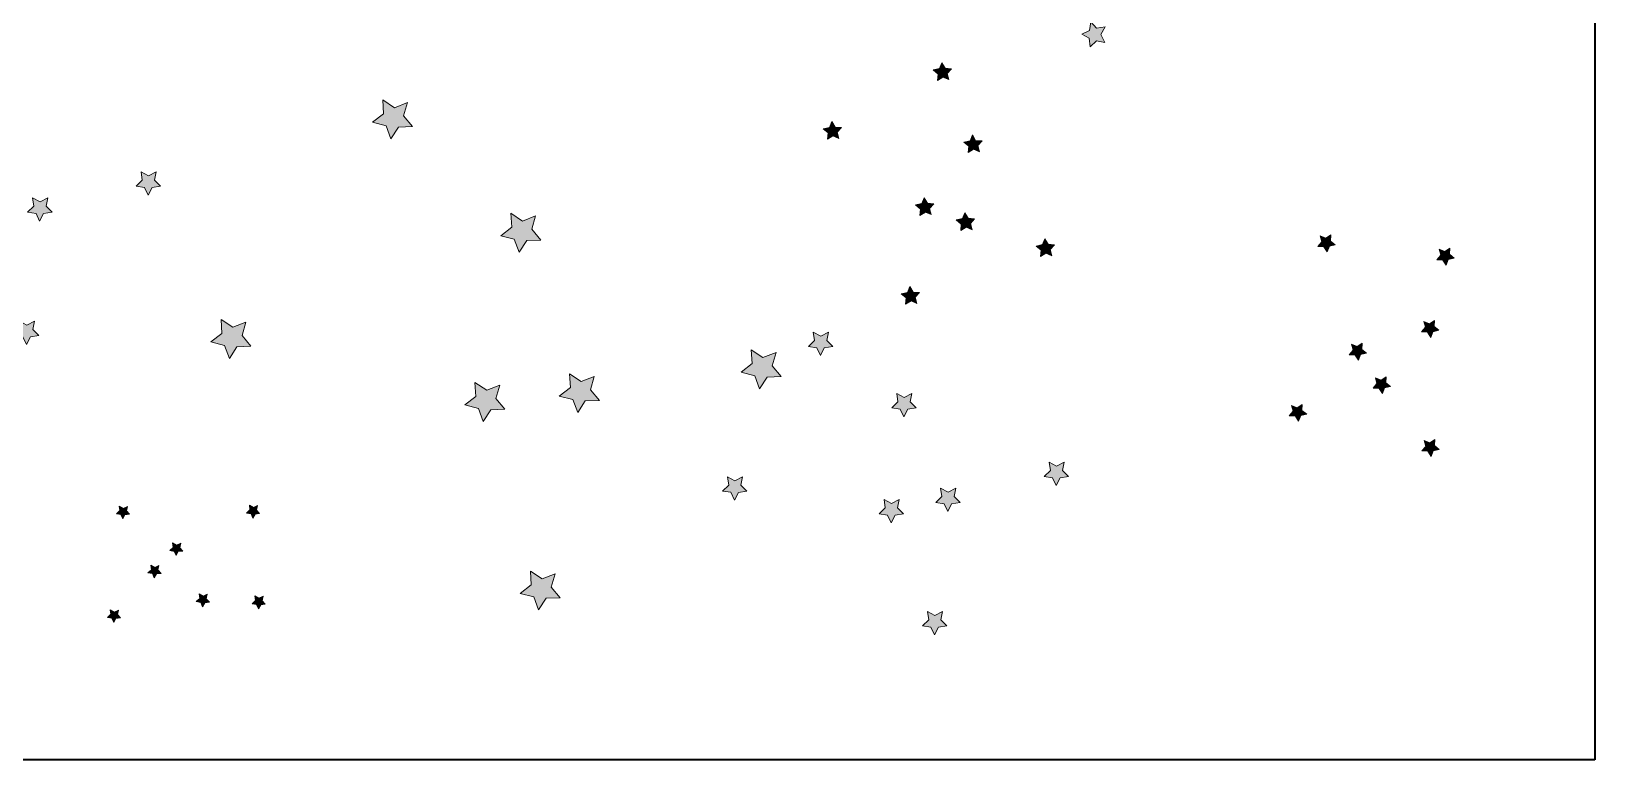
# Model space of a CAD drawing. Extents: x 0 to 1920, y -1080 to 0.
# Drawn here: x 971 to 1920, y -1080 to -638 of the extents above; entities that cross this region are included whole.
import ezdxf

# ---------------------------------------------------------------- set-up
doc = ezdxf.new("R2010")
doc.units = 0
doc.header["$MEASUREMENT"] = 0
doc.layers.add('Layer 1', color=7, linetype='Continuous')
doc.layers.add('Layer 2', color=7, linetype='Continuous')

# ---------------------------------------------------------------- blocks, each defined once
blk = doc.blocks.new('block 3')
at = {"layer": 'Layer 2', "true_color": 0xf9f9f8}
h = blk.add_hatch(color=7, dxfattribs=at)
h.dxf.hatch_style = 2
h.paths.add_polyline_path([(1030.89, -931.24), (1028.13, -931.53), (1026.79, -934), (1025.67, -931.42), (1022.95, -930.9), (1025.02, -929.03), (1024.68, -926.23), (1027.08, -927.65), (1029.59, -926.44), (1028.99, -929.19)])
h = blk.add_hatch(color=7, dxfattribs=at)
h.dxf.hatch_style = 2
h.paths.add_polyline_path([(1109.86, -930.8), (1107.1, -931.09), (1105.76, -933.56), (1104.65, -930.98), (1101.92, -930.46), (1104, -928.59), (1103.65, -925.79), (1106.05, -927.21), (1108.56, -926), (1107.97, -928.75)])
h = blk.add_hatch(color=7, dxfattribs=at)
h.dxf.hatch_style = 2
h.paths.add_polyline_path([(1063.29, -953.54), (1060.52, -953.83), (1059.18, -956.3), (1058.07, -953.73), (1055.35, -953.21), (1057.42, -951.33), (1057.08, -948.54), (1059.47, -949.95), (1061.98, -948.75), (1061.39, -951.5)])
h = blk.add_hatch(color=7, dxfattribs=at)
h.dxf.hatch_style = 2
h.paths.add_polyline_path([(1050.05, -967.03), (1047.29, -967.32), (1045.95, -969.79), (1044.83, -967.22), (1042.11, -966.7), (1044.18, -964.82), (1043.84, -962.03), (1046.23, -963.44), (1048.75, -962.24), (1048.15, -964.99)])
h = blk.add_hatch(color=7, dxfattribs=at)
h.dxf.hatch_style = 2
h.paths.add_polyline_path([(1079.36, -984.52), (1076.6, -984.81), (1075.26, -987.28), (1074.14, -984.7), (1071.42, -984.18), (1073.49, -982.3), (1073.15, -979.51), (1075.54, -980.92), (1078.06, -979.72), (1077.46, -982.47)])
h = blk.add_hatch(color=7, dxfattribs=at)
h.dxf.hatch_style = 2
h.paths.add_polyline_path([(1113.26, -985.75), (1110.5, -986.04), (1109.16, -988.51), (1108.05, -985.94), (1105.32, -985.42), (1107.4, -983.54), (1107.05, -980.75), (1109.45, -982.16), (1111.96, -980.96), (1111.36, -983.71)])
h = blk.add_hatch(color=7, dxfattribs=at)
h.dxf.hatch_style = 2
h.paths.add_polyline_path([(1025.47, -994.06), (1022.71, -994.35), (1021.37, -996.82), (1020.26, -994.25), (1017.54, -993.73), (1019.61, -991.85), (1019.27, -989.06), (1021.66, -990.47), (1024.17, -989.26), (1023.58, -992.01)])
at = {"layer": 'Layer 2', "lineweight": 0}
for points in [[(1030.89, -931.24), (1028.13, -931.53), (1026.79, -934), (1025.67, -931.42), (1022.95, -930.9), (1025.02, -929.03), (1024.68, -926.23), (1027.08, -927.65), (1029.59, -926.44), (1028.99, -929.19), (1030.89, -931.24)], [(1109.86, -930.8), (1107.1, -931.09), (1105.76, -933.56), (1104.65, -930.98), (1101.92, -930.46), (1104, -928.59), (1103.65, -925.79), (1106.05, -927.21), (1108.56, -926), (1107.97, -928.75), (1109.86, -930.8)], [(1063.29, -953.54), (1060.52, -953.83), (1059.18, -956.3), (1058.07, -953.73), (1055.35, -953.21), (1057.42, -951.33), (1057.08, -948.54), (1059.47, -949.95), (1061.98, -948.75), (1061.39, -951.5), (1063.29, -953.54)], [(1050.05, -967.03), (1047.29, -967.32), (1045.95, -969.79), (1044.83, -967.22), (1042.11, -966.7), (1044.18, -964.82), (1043.84, -962.03), (1046.23, -963.44), (1048.75, -962.24), (1048.15, -964.99), (1050.05, -967.03)], [(1079.36, -984.52), (1076.6, -984.81), (1075.26, -987.28), (1074.14, -984.7), (1071.42, -984.18), (1073.49, -982.3), (1073.15, -979.51), (1075.54, -980.92), (1078.06, -979.72), (1077.46, -982.47), (1079.36, -984.52)], [(1113.26, -985.75), (1110.5, -986.04), (1109.16, -988.51), (1108.05, -985.94), (1105.32, -985.42), (1107.4, -983.54), (1107.05, -980.75), (1109.45, -982.16), (1111.96, -980.96), (1111.36, -983.71), (1113.26, -985.75)], [(1025.47, -994.06), (1022.71, -994.35), (1021.37, -996.82), (1020.26, -994.25), (1017.54, -993.73), (1019.61, -991.85), (1019.27, -989.06), (1021.66, -990.47), (1024.17, -989.26), (1023.58, -992.01), (1025.47, -994.06)]]:
    blk.add_lwpolyline(points, dxfattribs=at)
blk = doc.blocks.new('block 6')
at = {"layer": 'Layer 2', "true_color": 0xf9f9f8}
h = blk.add_hatch(color=7, dxfattribs=at)
h.dxf.hatch_style = 2
h.paths.add_polyline_path([(1523.79, -657.49), (1525.79, -660.83), (1529.67, -661.13), (1527.11, -664.01), (1528.08, -667.76), (1524.49, -666.2), (1521.2, -668.23), (1521.55, -664.38), (1518.55, -661.88), (1522.35, -661.07)])
h = blk.add_hatch(color=7, dxfattribs=at)
h.dxf.hatch_style = 2
h.paths.add_polyline_path([(1457, -693.14), (1459, -696.48), (1462.89, -696.78), (1460.33, -699.65), (1461.29, -703.41), (1457.71, -701.85), (1454.42, -703.87), (1454.77, -700.03), (1451.77, -697.53), (1455.57, -696.71)])
h = blk.add_hatch(color=7, dxfattribs=at)
h.dxf.hatch_style = 2
h.paths.add_polyline_path([(1542.35, -701.25), (1544.35, -704.59), (1548.24, -704.88), (1545.68, -707.76), (1546.64, -711.52), (1543.06, -709.95), (1539.77, -711.98), (1540.12, -708.14), (1537.12, -705.63), (1540.92, -704.82)])
h = blk.add_hatch(color=7, dxfattribs=at)
h.dxf.hatch_style = 2
h.paths.add_polyline_path([(1513.11, -739.31), (1515.11, -742.65), (1519, -742.95), (1516.44, -745.83), (1517.4, -749.58), (1513.82, -748.02), (1510.53, -750.05), (1510.88, -746.2), (1507.88, -743.7), (1511.68, -742.88)])
h = blk.add_hatch(color=7, dxfattribs=at)
h.dxf.hatch_style = 2
h.paths.add_polyline_path([(1537.86, -748.43), (1539.86, -751.77), (1543.74, -752.06), (1541.18, -754.94), (1542.15, -758.7), (1538.57, -757.14), (1535.27, -759.16), (1535.62, -755.32), (1532.62, -752.81), (1536.42, -752)])
h = blk.add_hatch(color=7, dxfattribs=at)
h.dxf.hatch_style = 2
h.paths.add_polyline_path([(1586.28, -764.22), (1588.27, -767.56), (1592.16, -767.86), (1589.6, -770.74), (1590.57, -774.49), (1586.98, -772.93), (1583.69, -774.95), (1584.04, -771.11), (1581.04, -768.61), (1584.84, -767.79)])
h = blk.add_hatch(color=7, dxfattribs=at)
h.dxf.hatch_style = 2
h.paths.add_polyline_path([(1504.41, -793.16), (1506.41, -796.5), (1510.3, -796.8), (1507.74, -799.68), (1508.7, -803.43), (1505.12, -801.87), (1501.83, -803.89), (1502.18, -800.05), (1499.18, -797.55), (1502.98, -796.73)])
at = {"layer": 'Layer 2', "lineweight": 0}
for points in [[(1523.79, -657.49), (1525.79, -660.83), (1529.67, -661.13), (1527.11, -664.01), (1528.08, -667.76), (1524.49, -666.2), (1521.2, -668.23), (1521.55, -664.38), (1518.55, -661.88), (1522.35, -661.07), (1523.79, -657.49)], [(1457, -693.14), (1459, -696.48), (1462.89, -696.78), (1460.33, -699.65), (1461.29, -703.41), (1457.71, -701.85), (1454.42, -703.87), (1454.77, -700.03), (1451.77, -697.53), (1455.57, -696.71), (1457, -693.14)], [(1542.35, -701.25), (1544.35, -704.59), (1548.24, -704.88), (1545.68, -707.76), (1546.64, -711.52), (1543.06, -709.95), (1539.77, -711.98), (1540.12, -708.14), (1537.12, -705.63), (1540.92, -704.82), (1542.35, -701.25)], [(1513.11, -739.31), (1515.11, -742.65), (1519, -742.95), (1516.44, -745.83), (1517.4, -749.58), (1513.82, -748.02), (1510.53, -750.05), (1510.88, -746.2), (1507.88, -743.7), (1511.68, -742.88), (1513.11, -739.31)], [(1537.86, -748.43), (1539.86, -751.77), (1543.74, -752.06), (1541.18, -754.94), (1542.15, -758.7), (1538.57, -757.14), (1535.27, -759.16), (1535.62, -755.32), (1532.62, -752.81), (1536.42, -752), (1537.86, -748.43)], [(1586.28, -764.22), (1588.27, -767.56), (1592.16, -767.86), (1589.6, -770.74), (1590.57, -774.49), (1586.98, -772.93), (1583.69, -774.95), (1584.04, -771.11), (1581.04, -768.61), (1584.84, -767.79), (1586.28, -764.22)], [(1504.41, -793.16), (1506.41, -796.5), (1510.3, -796.8), (1507.74, -799.68), (1508.7, -803.43), (1505.12, -801.87), (1501.83, -803.89), (1502.18, -800.05), (1499.18, -797.55), (1502.98, -796.73), (1504.41, -793.16)]]:
    blk.add_lwpolyline(points, dxfattribs=at)
blk = doc.blocks.new('block 9')
at = {"layer": 'Layer 2', "true_color": 0xf9f9f8}
h = blk.add_hatch(color=7, dxfattribs=at)
h.dxf.hatch_style = 2
h.paths.add_polyline_path([(1617.14, -437.41), (1614.63, -442.01), (1616.94, -446.72), (1611.86, -445.71), (1608.16, -449.39), (1607.53, -444.17), (1602.93, -441.74), (1607.63, -439.52), (1608.49, -434.33), (1612.02, -438.18)])
h = blk.add_hatch(color=7, dxfattribs=at)
h.dxf.hatch_style = 2
h.paths.add_polyline_path([(1704.05, -490.55), (1701.54, -495.15), (1703.85, -499.86), (1698.76, -498.85), (1695.06, -502.54), (1694.43, -497.32), (1689.84, -494.88), (1694.53, -492.66), (1695.39, -487.47), (1698.92, -491.32)])
h = blk.add_hatch(color=7, dxfattribs=at)
h.dxf.hatch_style = 2
h.paths.add_polyline_path([(1601.87, -533.99), (1599.36, -538.59), (1601.67, -543.3), (1596.58, -542.29), (1592.89, -545.97), (1592.25, -540.75), (1587.66, -538.32), (1592.35, -536.1), (1593.21, -530.91), (1596.75, -534.76)])
h = blk.add_hatch(color=7, dxfattribs=at)
h.dxf.hatch_style = 2
h.paths.add_polyline_path([(1665.97, -541.94), (1663.46, -546.54), (1665.77, -551.25), (1660.68, -550.24), (1656.98, -553.92), (1656.35, -548.7), (1651.76, -546.27), (1656.45, -544.05), (1657.31, -538.86), (1660.85, -542.71)])
h = blk.add_hatch(color=7, dxfattribs=at)
h.dxf.hatch_style = 2
h.paths.add_polyline_path([(1533.48, -560.64), (1530.97, -565.24), (1533.28, -569.95), (1528.19, -568.94), (1524.49, -572.62), (1523.86, -567.4), (1519.26, -564.97), (1523.96, -562.75), (1524.82, -557.56), (1528.35, -561.41)])
h = blk.add_hatch(color=7, dxfattribs=at)
h.dxf.hatch_style = 2
h.paths.add_polyline_path([(1608.18, -568.91), (1605.67, -573.51), (1607.98, -578.22), (1602.89, -577.21), (1599.19, -580.89), (1598.56, -575.67), (1593.97, -573.24), (1598.66, -571.02), (1599.52, -565.83), (1603.05, -569.68)])
h = blk.add_hatch(color=7, dxfattribs=at)
h.dxf.hatch_style = 2
h.paths.add_polyline_path([(1622.89, -635.84), (1620.38, -640.44), (1622.69, -645.15), (1617.6, -644.14), (1613.91, -647.83), (1613.27, -642.61), (1608.68, -640.17), (1613.37, -637.95), (1614.23, -632.77), (1617.77, -636.61)])
at = {"layer": 'Layer 2', "lineweight": 0}
for points in [[(1617.14, -437.41), (1614.63, -442.01), (1616.94, -446.72), (1611.86, -445.71), (1608.16, -449.39), (1607.53, -444.17), (1602.93, -441.74), (1607.63, -439.52), (1608.49, -434.33), (1612.02, -438.18), (1617.14, -437.41)], [(1704.05, -490.55), (1701.54, -495.15), (1703.85, -499.86), (1698.76, -498.85), (1695.06, -502.54), (1694.43, -497.32), (1689.84, -494.88), (1694.53, -492.66), (1695.39, -487.47), (1698.92, -491.32), (1704.05, -490.55)], [(1601.87, -533.99), (1599.36, -538.59), (1601.67, -543.3), (1596.58, -542.29), (1592.89, -545.97), (1592.25, -540.75), (1587.66, -538.32), (1592.35, -536.1), (1593.21, -530.91), (1596.75, -534.76), (1601.87, -533.99)], [(1665.97, -541.94), (1663.46, -546.54), (1665.77, -551.25), (1660.68, -550.24), (1656.98, -553.92), (1656.35, -548.7), (1651.76, -546.27), (1656.45, -544.05), (1657.31, -538.86), (1660.85, -542.71), (1665.97, -541.94)], [(1533.48, -560.64), (1530.97, -565.24), (1533.28, -569.95), (1528.19, -568.94), (1524.49, -572.62), (1523.86, -567.4), (1519.26, -564.97), (1523.96, -562.75), (1524.82, -557.56), (1528.35, -561.41), (1533.48, -560.64)], [(1608.18, -568.91), (1605.67, -573.51), (1607.98, -578.22), (1602.89, -577.21), (1599.19, -580.89), (1598.56, -575.67), (1593.97, -573.24), (1598.66, -571.02), (1599.52, -565.83), (1603.05, -569.68), (1608.18, -568.91)], [(1622.89, -635.84), (1620.38, -640.44), (1622.69, -645.15), (1617.6, -644.14), (1613.91, -647.83), (1613.27, -642.61), (1608.68, -640.17), (1613.37, -637.95), (1614.23, -632.77), (1617.77, -636.61), (1622.89, -635.84)]]:
    blk.add_lwpolyline(points, dxfattribs=at)
blk = doc.blocks.new('block 11')
at = {"layer": 'Layer 2', "true_color": 0xf9f9f8}
h = blk.add_hatch(color=7, dxfattribs=at)
h.dxf.hatch_style = 2
h.paths.add_polyline_path([(894.83, -644.75), (899.36, -647.19), (903.99, -644.8), (903.01, -649.9), (906.64, -653.54), (901.5, -654.26), (899.12, -658.89), (896.92, -654.23), (891.82, -653.45), (895.6, -649.86)])
h = blk.add_hatch(color=7, dxfattribs=at)
h.dxf.hatch_style = 2
h.paths.add_polyline_path([(945.45, -682), (949.98, -684.44), (954.61, -682.06), (953.63, -687.16), (957.26, -690.8), (952.12, -691.51), (949.74, -696.14), (947.55, -691.48), (942.44, -690.71), (946.22, -687.11)])
h = blk.add_hatch(color=7, dxfattribs=at)
h.dxf.hatch_style = 2
h.paths.add_polyline_path([(1037.92, -723.59), (1042.44, -726.03), (1047.07, -723.65), (1046.09, -728.75), (1049.72, -732.39), (1044.59, -733.1), (1042.2, -737.73), (1040.01, -733.07), (1034.9, -732.3), (1038.68, -728.7)])
h = blk.add_hatch(color=7, dxfattribs=at)
h.dxf.hatch_style = 2
h.paths.add_polyline_path([(842.72, -732.44), (847.25, -734.88), (851.88, -732.5), (850.89, -737.6), (854.52, -741.24), (849.39, -741.95), (847, -746.58), (844.81, -741.92), (839.71, -741.15), (843.49, -737.55)])
h = blk.add_hatch(color=7, dxfattribs=at)
h.dxf.hatch_style = 2
h.paths.add_polyline_path([(972.1, -739.34), (976.63, -741.78), (981.26, -739.4), (980.27, -744.5), (983.9, -748.14), (978.77, -748.85), (976.38, -753.48), (974.19, -748.82), (969.09, -748.05), (972.87, -744.46)])
h = blk.add_hatch(color=7, dxfattribs=at)
h.dxf.hatch_style = 2
h.paths.add_polyline_path([(937.76, -746.2), (942.29, -748.63), (946.91, -746.25), (945.93, -751.35), (949.56, -754.99), (944.43, -755.7), (942.04, -760.33), (939.85, -755.68), (934.74, -754.9), (938.52, -751.31)])
h = blk.add_hatch(color=7, dxfattribs=at)
h.dxf.hatch_style = 2
h.paths.add_polyline_path([(964.1, -814.14), (968.63, -816.58), (973.26, -814.19), (972.28, -819.29), (975.9, -822.93), (970.77, -823.65), (968.38, -828.28), (966.19, -823.62), (961.09, -822.84), (964.87, -819.25)])
at = {"layer": 'Layer 2', "lineweight": 0}
for points in [[(894.83, -644.75), (899.36, -647.19), (903.99, -644.8), (903.01, -649.9), (906.64, -653.54), (901.5, -654.26), (899.12, -658.89), (896.92, -654.23), (891.82, -653.45), (895.6, -649.86), (894.83, -644.75)], [(945.45, -682), (949.98, -684.44), (954.61, -682.06), (953.63, -687.16), (957.26, -690.8), (952.12, -691.51), (949.74, -696.14), (947.55, -691.48), (942.44, -690.71), (946.22, -687.11), (945.45, -682)], [(1037.92, -723.59), (1042.44, -726.03), (1047.07, -723.65), (1046.09, -728.75), (1049.72, -732.39), (1044.59, -733.1), (1042.2, -737.73), (1040.01, -733.07), (1034.9, -732.3), (1038.68, -728.7), (1037.92, -723.59)], [(842.72, -732.44), (847.25, -734.88), (851.88, -732.5), (850.89, -737.6), (854.52, -741.24), (849.39, -741.95), (847, -746.58), (844.81, -741.92), (839.71, -741.15), (843.49, -737.55), (842.72, -732.44)], [(972.1, -739.34), (976.63, -741.78), (981.26, -739.4), (980.27, -744.5), (983.9, -748.14), (978.77, -748.85), (976.38, -753.48), (974.19, -748.82), (969.09, -748.05), (972.87, -744.46), (972.1, -739.34)], [(937.76, -746.2), (942.29, -748.63), (946.91, -746.25), (945.93, -751.35), (949.56, -754.99), (944.43, -755.7), (942.04, -760.33), (939.85, -755.68), (934.74, -754.9), (938.52, -751.31), (937.76, -746.2)], [(964.1, -814.14), (968.63, -816.58), (973.26, -814.19), (972.28, -819.29), (975.9, -822.93), (970.77, -823.65), (968.38, -828.28), (966.19, -823.62), (961.09, -822.84), (964.87, -819.25), (964.1, -814.14)]]:
    blk.add_lwpolyline(points, dxfattribs=at)
blk = doc.blocks.new('block 13')
at = {"layer": 'Layer 2', "true_color": 0xf9f9f8}
h = blk.add_hatch(color=7, dxfattribs=at)
h.dxf.hatch_style = 2
h.paths.add_polyline_path([(1445.83, -820.75), (1450.36, -823.19), (1454.99, -820.8), (1454.01, -825.9), (1457.64, -829.54), (1452.5, -830.26), (1450.12, -834.89), (1447.92, -830.23), (1442.82, -829.45), (1446.6, -825.86)])
h = blk.add_hatch(color=7, dxfattribs=at)
h.dxf.hatch_style = 2
h.paths.add_polyline_path([(1496.45, -858), (1500.98, -860.44), (1505.61, -858.06), (1504.63, -863.16), (1508.26, -866.8), (1503.12, -867.51), (1500.74, -872.14), (1498.55, -867.48), (1493.44, -866.71), (1497.22, -863.11)])
h = blk.add_hatch(color=7, dxfattribs=at)
h.dxf.hatch_style = 2
h.paths.add_polyline_path([(1588.92, -899.59), (1593.44, -902.03), (1598.07, -899.65), (1597.09, -904.75), (1600.72, -908.39), (1595.59, -909.1), (1593.2, -913.73), (1591.01, -909.07), (1585.9, -908.3), (1589.68, -904.7)])
h = blk.add_hatch(color=7, dxfattribs=at)
h.dxf.hatch_style = 2
h.paths.add_polyline_path([(1393.72, -908.44), (1398.25, -910.88), (1402.88, -908.5), (1401.89, -913.6), (1405.52, -917.24), (1400.39, -917.95), (1398, -922.58), (1395.81, -917.92), (1390.71, -917.15), (1394.49, -913.55)])
h = blk.add_hatch(color=7, dxfattribs=at)
h.dxf.hatch_style = 2
h.paths.add_polyline_path([(1523.1, -915.34), (1527.63, -917.78), (1532.26, -915.4), (1531.27, -920.5), (1534.9, -924.14), (1529.77, -924.85), (1527.38, -929.48), (1525.19, -924.82), (1520.09, -924.05), (1523.87, -920.46)])
h = blk.add_hatch(color=7, dxfattribs=at)
h.dxf.hatch_style = 2
h.paths.add_polyline_path([(1488.76, -922.2), (1493.29, -924.63), (1497.91, -922.25), (1496.93, -927.35), (1500.56, -930.99), (1495.43, -931.7), (1493.04, -936.33), (1490.85, -931.68), (1485.74, -930.9), (1489.52, -927.31)])
h = blk.add_hatch(color=7, dxfattribs=at)
h.dxf.hatch_style = 2
h.paths.add_polyline_path([(1515.1, -990.14), (1519.63, -992.58), (1524.26, -990.19), (1523.28, -995.29), (1526.9, -998.93), (1521.77, -999.65), (1519.38, -1004.28), (1517.19, -999.62), (1512.09, -998.84), (1515.87, -995.25)])
at = {"layer": 'Layer 2', "lineweight": 0}
for points in [[(1445.83, -820.75), (1450.36, -823.19), (1454.99, -820.8), (1454.01, -825.9), (1457.64, -829.54), (1452.5, -830.26), (1450.12, -834.89), (1447.92, -830.23), (1442.82, -829.45), (1446.6, -825.86), (1445.83, -820.75)], [(1496.45, -858), (1500.98, -860.44), (1505.61, -858.06), (1504.63, -863.16), (1508.26, -866.8), (1503.12, -867.51), (1500.74, -872.14), (1498.55, -867.48), (1493.44, -866.71), (1497.22, -863.11), (1496.45, -858)], [(1588.92, -899.59), (1593.44, -902.03), (1598.07, -899.65), (1597.09, -904.75), (1600.72, -908.39), (1595.59, -909.1), (1593.2, -913.73), (1591.01, -909.07), (1585.9, -908.3), (1589.68, -904.7), (1588.92, -899.59)], [(1393.72, -908.44), (1398.25, -910.88), (1402.88, -908.5), (1401.89, -913.6), (1405.52, -917.24), (1400.39, -917.95), (1398, -922.58), (1395.81, -917.92), (1390.71, -917.15), (1394.49, -913.55), (1393.72, -908.44)], [(1523.1, -915.34), (1527.63, -917.78), (1532.26, -915.4), (1531.27, -920.5), (1534.9, -924.14), (1529.77, -924.85), (1527.38, -929.48), (1525.19, -924.82), (1520.09, -924.05), (1523.87, -920.46), (1523.1, -915.34)], [(1488.76, -922.2), (1493.29, -924.63), (1497.91, -922.25), (1496.93, -927.35), (1500.56, -930.99), (1495.43, -931.7), (1493.04, -936.33), (1490.85, -931.68), (1485.74, -930.9), (1489.52, -927.31), (1488.76, -922.2)], [(1515.1, -990.14), (1519.63, -992.58), (1524.26, -990.19), (1523.28, -995.29), (1526.9, -998.93), (1521.77, -999.65), (1519.38, -1004.28), (1517.19, -999.62), (1512.09, -998.84), (1515.87, -995.25), (1515.1, -990.14)]]:
    blk.add_lwpolyline(points, dxfattribs=at)
blk = doc.blocks.new('block 14')
at = {"layer": 'Layer 2', "true_color": 0xf9f9f8}
h = blk.add_hatch(color=7, dxfattribs=at)
h.dxf.hatch_style = 2
h.paths.add_polyline_path([(1184.53, -680.05), (1191.61, -684.75), (1199.55, -681.67), (1197.22, -689.76), (1202.65, -696.25), (1194.12, -696.55), (1189.55, -703.64), (1186.61, -695.74), (1178.34, -693.63), (1185.06, -688.45)])
h = blk.add_hatch(color=7, dxfattribs=at)
h.dxf.hatch_style = 2
h.paths.add_polyline_path([(1262.33, -748.79), (1269.41, -753.49), (1277.35, -750.41), (1275.01, -758.49), (1280.45, -764.99), (1271.92, -765.28), (1267.34, -772.37), (1264.41, -764.47), (1256.14, -762.36), (1262.86, -757.18)])
h = blk.add_hatch(color=7, dxfattribs=at)
h.dxf.hatch_style = 2
h.paths.add_polyline_path([(1086.49, -813.2), (1093.58, -817.9), (1101.52, -814.82), (1099.18, -822.91), (1104.62, -829.4), (1096.09, -829.69), (1091.51, -836.79), (1088.58, -828.88), (1080.31, -826.77), (1087.02, -821.59)])
h = blk.add_hatch(color=7, dxfattribs=at)
h.dxf.hatch_style = 2
h.paths.add_polyline_path([(1408.19, -831.52), (1415.28, -836.23), (1423.22, -833.15), (1420.88, -841.23), (1426.32, -847.72), (1417.79, -848.02), (1413.21, -855.11), (1410.28, -847.21), (1402.01, -845.1), (1408.72, -839.92)])
h = blk.add_hatch(color=7, dxfattribs=at)
h.dxf.hatch_style = 2
h.paths.add_polyline_path([(1240.55, -851.34), (1247.64, -856.04), (1255.58, -852.96), (1253.24, -861.05), (1258.68, -867.54), (1250.15, -867.84), (1245.57, -874.93), (1242.64, -867.02), (1234.37, -864.92), (1241.08, -859.74)])
h = blk.add_hatch(color=7, dxfattribs=at)
h.dxf.hatch_style = 2
h.paths.add_polyline_path([(1297.9, -846), (1304.99, -850.7), (1312.93, -847.62), (1310.59, -855.71), (1316.03, -862.2), (1307.5, -862.5), (1302.92, -869.59), (1299.99, -861.68), (1291.72, -859.58), (1298.43, -854.4)])
h = blk.add_hatch(color=7, dxfattribs=at)
h.dxf.hatch_style = 2
h.paths.add_polyline_path([(1274.13, -965.65), (1281.21, -970.36), (1289.15, -967.28), (1286.81, -975.36), (1292.25, -981.85), (1283.72, -982.15), (1279.14, -989.24), (1276.21, -981.34), (1267.94, -979.23), (1274.66, -974.05)])
at = {"layer": 'Layer 2', "lineweight": 0}
for points in [[(1184.53, -680.05), (1191.61, -684.75), (1199.55, -681.67), (1197.22, -689.76), (1202.65, -696.25), (1194.12, -696.55), (1189.55, -703.64), (1186.61, -695.74), (1178.34, -693.63), (1185.06, -688.45), (1184.53, -680.05)], [(1262.33, -748.79), (1269.41, -753.49), (1277.35, -750.41), (1275.01, -758.49), (1280.45, -764.99), (1271.92, -765.28), (1267.34, -772.37), (1264.41, -764.47), (1256.14, -762.36), (1262.86, -757.18), (1262.33, -748.79)], [(1086.49, -813.2), (1093.58, -817.9), (1101.52, -814.82), (1099.18, -822.91), (1104.62, -829.4), (1096.09, -829.69), (1091.51, -836.79), (1088.58, -828.88), (1080.31, -826.77), (1087.02, -821.59), (1086.49, -813.2)], [(1408.19, -831.52), (1415.28, -836.23), (1423.22, -833.15), (1420.88, -841.23), (1426.32, -847.72), (1417.79, -848.02), (1413.21, -855.11), (1410.28, -847.21), (1402.01, -845.1), (1408.72, -839.92), (1408.19, -831.52)], [(1240.55, -851.34), (1247.64, -856.04), (1255.58, -852.96), (1253.24, -861.05), (1258.68, -867.54), (1250.15, -867.84), (1245.57, -874.93), (1242.64, -867.02), (1234.37, -864.92), (1241.08, -859.74), (1240.55, -851.34)], [(1297.9, -846), (1304.99, -850.7), (1312.93, -847.62), (1310.59, -855.71), (1316.03, -862.2), (1307.5, -862.5), (1302.92, -869.59), (1299.99, -861.68), (1291.72, -859.58), (1298.43, -854.4), (1297.9, -846)], [(1274.13, -965.65), (1281.21, -970.36), (1289.15, -967.28), (1286.81, -975.36), (1292.25, -981.85), (1283.72, -982.15), (1279.14, -989.24), (1276.21, -981.34), (1267.94, -979.23), (1274.66, -974.05), (1274.13, -965.65)]]:
    blk.add_lwpolyline(points, dxfattribs=at)
blk = doc.blocks.new('block 16')
at = {"layer": 'Layer 2', "true_color": 0xf9f9f8}
h = blk.add_hatch(color=7, dxfattribs=at)
h.dxf.hatch_style = 2
h.paths.add_polyline_path([(1759.93, -761.91), (1759.67, -765.57), (1762.58, -767.87), (1758.98, -768.73), (1757.69, -772.15), (1755.72, -769.03), (1752.01, -768.84), (1754.39, -766.05), (1753.4, -762.51), (1756.84, -763.91)])
h = blk.add_hatch(color=7, dxfattribs=at)
h.dxf.hatch_style = 2
h.paths.add_polyline_path([(1832.1, -769.98), (1831.85, -773.63), (1834.75, -775.94), (1831.16, -776.8), (1829.86, -780.22), (1827.89, -777.1), (1824.19, -776.91), (1826.57, -774.12), (1825.57, -770.58), (1829.01, -771.98)])
h = blk.add_hatch(color=7, dxfattribs=at)
h.dxf.hatch_style = 2
h.paths.add_polyline_path([(1822.79, -813.75), (1822.54, -817.4), (1825.44, -819.71), (1821.85, -820.57), (1820.55, -823.99), (1818.58, -820.87), (1814.88, -820.68), (1817.26, -817.89), (1816.26, -814.35), (1819.7, -815.75)])
h = blk.add_hatch(color=7, dxfattribs=at)
h.dxf.hatch_style = 2
h.paths.add_polyline_path([(1778.9, -827.59), (1778.64, -831.25), (1781.55, -833.55), (1777.95, -834.41), (1776.66, -837.83), (1774.69, -834.71), (1770.98, -834.52), (1773.36, -831.73), (1772.37, -828.19), (1775.81, -829.59)])
h = blk.add_hatch(color=7, dxfattribs=at)
h.dxf.hatch_style = 2
h.paths.add_polyline_path([(1793.42, -847.86), (1793.16, -851.51), (1796.07, -853.81), (1792.47, -854.67), (1791.18, -858.1), (1789.21, -854.98), (1785.5, -854.79), (1787.88, -852), (1786.89, -848.46), (1790.33, -849.86)])
h = blk.add_hatch(color=7, dxfattribs=at)
h.dxf.hatch_style = 2
h.paths.add_polyline_path([(1742.56, -864.62), (1742.3, -868.27), (1745.21, -870.58), (1741.61, -871.44), (1740.32, -874.86), (1738.35, -871.74), (1734.64, -871.55), (1737.02, -868.76), (1736.03, -865.22), (1739.47, -866.62)])
h = blk.add_hatch(color=7, dxfattribs=at)
h.dxf.hatch_style = 2
h.paths.add_polyline_path([(1822.95, -885.93), (1822.7, -889.58), (1825.6, -891.88), (1822.01, -892.74), (1820.71, -896.17), (1818.74, -893.04), (1815.04, -892.85), (1817.42, -890.07), (1816.42, -886.53), (1819.86, -887.93)])
at = {"layer": 'Layer 2', "lineweight": 0}
for points in [[(1759.93, -761.91), (1759.67, -765.57), (1762.58, -767.87), (1758.98, -768.73), (1757.69, -772.15), (1755.72, -769.03), (1752.01, -768.84), (1754.39, -766.05), (1753.4, -762.51), (1756.84, -763.91), (1759.93, -761.91)], [(1832.1, -769.98), (1831.85, -773.63), (1834.75, -775.94), (1831.16, -776.8), (1829.86, -780.22), (1827.89, -777.1), (1824.19, -776.91), (1826.57, -774.12), (1825.57, -770.58), (1829.01, -771.98), (1832.1, -769.98)], [(1822.79, -813.75), (1822.54, -817.4), (1825.44, -819.71), (1821.85, -820.57), (1820.55, -823.99), (1818.58, -820.87), (1814.88, -820.68), (1817.26, -817.89), (1816.26, -814.35), (1819.7, -815.75), (1822.79, -813.75)], [(1778.9, -827.59), (1778.64, -831.25), (1781.55, -833.55), (1777.95, -834.41), (1776.66, -837.83), (1774.69, -834.71), (1770.98, -834.52), (1773.36, -831.73), (1772.37, -828.19), (1775.81, -829.59), (1778.9, -827.59)], [(1793.42, -847.86), (1793.16, -851.51), (1796.07, -853.81), (1792.47, -854.67), (1791.18, -858.1), (1789.21, -854.98), (1785.5, -854.79), (1787.88, -852), (1786.89, -848.46), (1790.33, -849.86), (1793.42, -847.86)], [(1742.56, -864.62), (1742.3, -868.27), (1745.21, -870.58), (1741.61, -871.44), (1740.32, -874.86), (1738.35, -871.74), (1734.64, -871.55), (1737.02, -868.76), (1736.03, -865.22), (1739.47, -866.62), (1742.56, -864.62)], [(1822.95, -885.93), (1822.7, -889.58), (1825.6, -891.88), (1822.01, -892.74), (1820.71, -896.17), (1818.74, -893.04), (1815.04, -892.85), (1817.42, -890.07), (1816.42, -886.53), (1819.86, -887.93), (1822.95, -885.93)]]:
    blk.add_lwpolyline(points, dxfattribs=at)

msp = doc.modelspace()

# ---------------------------------------------------------------- linework, layer by layer
at = {"layer": 'Layer 1', "color": 7, "lineweight": 35, "true_color": 0xffffff}
msp.add_lwpolyline([(1920, -1080), (0, -1080), (0, 0), (1920, 0), (1920, -1080)], dxfattribs=at)

# ---------------------------------------------------------------- block references
at = {"layer": 'Layer 2'}
for name in ['block 9', 'block 11', 'block 6', 'block 14', 'block 16', 'block 13', 'block 3']:
    msp.add_blockref(name, (0, 0), dxfattribs=at)

doc.saveas('drawing.dxf')
